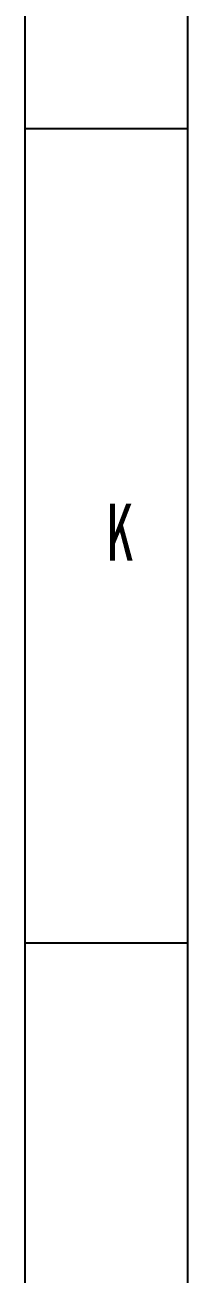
# Model space of a CAD drawing. Header units: millimetres. Extents: x 0 to 841, y 0 to 594.
# Drawn here: x 831 to 841, y 76.7 to 153.4 of the extents above; entities that cross this region are included whole.
import ezdxf

# ---------------------------------------------------------------- set-up
doc = ezdxf.new("R2010")
doc.units = ezdxf.units.MM
doc.layers.add('10', color=7, linetype='Continuous')
doc.layers.add('5', color=7, linetype='Continuous')
doc.styles.add('SLDTEXTSTYLE4', font='TXT', dxfattribs={"width": 0.7})

msp = doc.modelspace()

# ---------------------------------------------------------------- linework, layer by layer
at = {"layer": '5', "color": 7}
msp.add_line((841, 0), (841, 594), dxfattribs=at)
at = {"layer": '5', "color": 7, "lineweight": 25}
msp.add_line((831, 10), (831, 584), dxfattribs=at)
at = {"layer": '5'}
for p, q in [((841, 147), (831, 147)), ((841, 97), (831, 97))]:
    msp.add_line(p, q, dxfattribs=at)

# ---------------------------------------------------------------- texts
at = {"layer": '10', "insert": (836.8203, 123.9927), "char_height": 3.5, "attachment_point": 2, "style": 'SLDTEXTSTYLE4'}
msp.add_mtext('K', dxfattribs=at)

doc.saveas('drawing.dxf')
